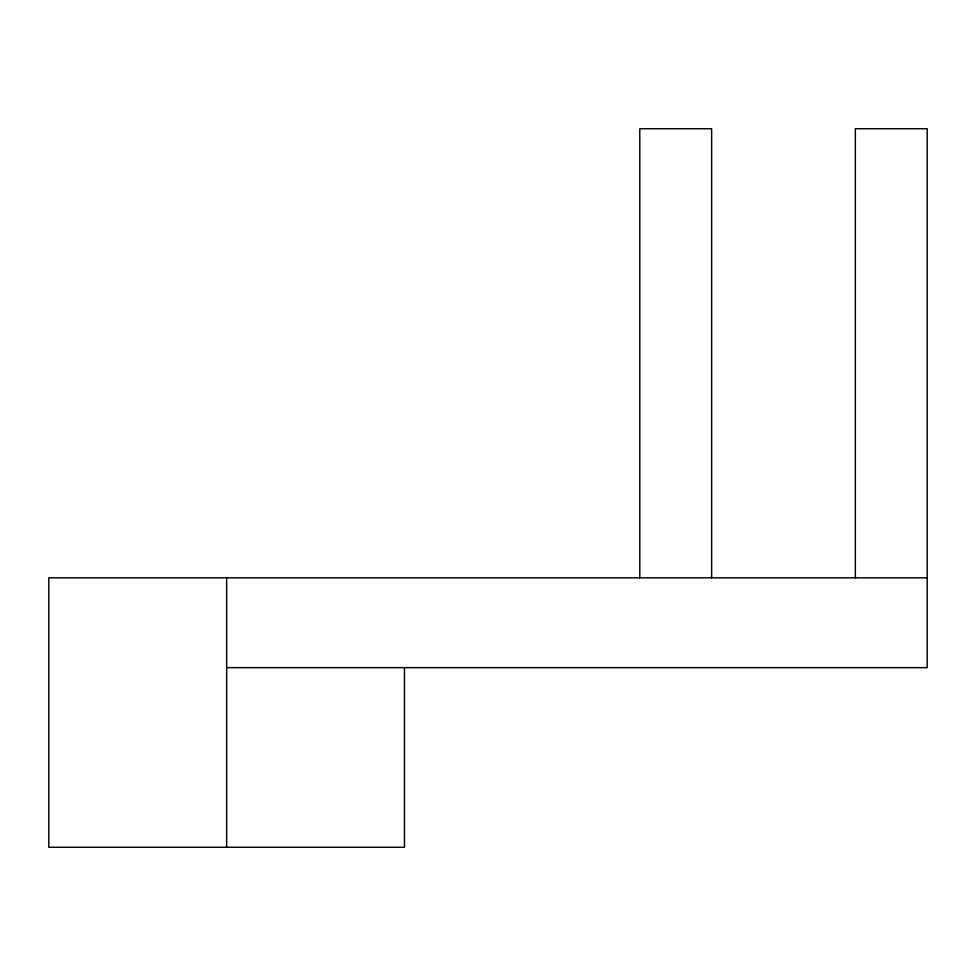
<?xml version="1.0" encoding="UTF-8"?>
<svg xmlns="http://www.w3.org/2000/svg" width="976" height="976" viewBox="0 0 976 976"><rect width="100%" height="100%" fill="white"/><g stroke="black" fill="none" stroke-linecap="round" stroke-linejoin="round"><path stroke-width="1.46" d="M927.2 577.816L48.8 577.816L48.8 847.266L404.467 847.266L404.467 667.633M226.639 667.633L927.2 667.633L927.2 128.734L855.342 128.734L855.342 577.816M711.638 577.816L711.638 128.734L639.792 128.734L639.792 577.816M226.639 577.816L226.639 847.266"/></g></svg>
